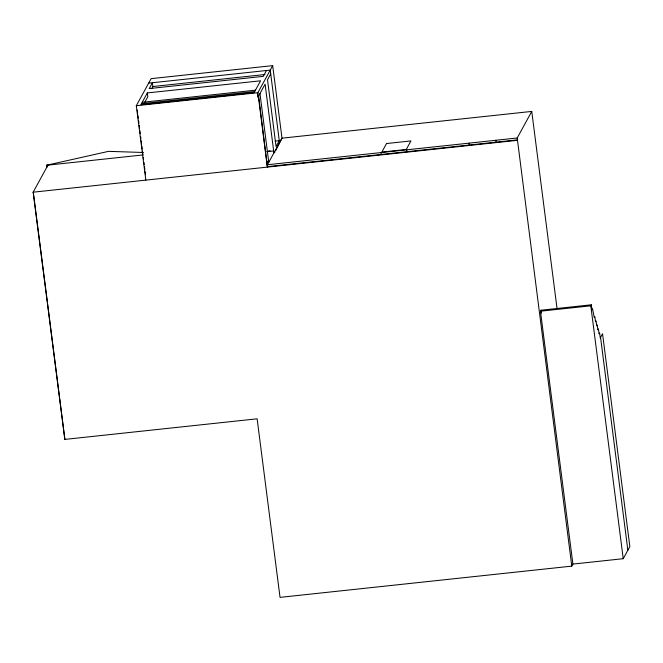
<?xml version="1.0" encoding="UTF-8"?>
<svg xmlns="http://www.w3.org/2000/svg" width="663" height="663" viewBox="0 0 663 663"><rect width="100%" height="100%" fill="white"/><g stroke="black" fill="none" stroke-linecap="round" stroke-linejoin="round"><path stroke-width="0.99" d="M145.843 180.129L136.296 105.724L257.857 92.704L267.404 167.109L258.645 95.953L265.101 84.168L273.918 152.913M275.725 150.592L281.99 138.169L272.684 65.629L151.123 78.648L136.296 105.724M572.898 564.08L623.237 558.694L629.85 546.61L602.543 333.729L600.247 337.923L599.601 332.901L599.062 333.895L598.416 328.873L597.869 329.867L597.222 324.845L596.675 325.848L596.037 320.826L595.507 321.787L594.86 316.765L594.33 317.734L592.54 308.842L591.993 309.836L591.346 304.814L541.008 310.209L540.461 311.204L572.898 564.08L571.779 566.127L280.035 597.371L257.128 418.809L64.858 439.403L33.15 192.195L47.976 165.12M147.335 92.936L140.887 104.721L254.144 92.588L260.592 80.803L147.335 92.936L147.824 96.732L144.559 102.699M151.96 88.262L152.913 86.522L264.902 74.529M266.476 70.518L263.269 76.369L149.216 88.585L152.424 82.734L152.863 86.613M64.858 439.403L47.62 303.77M272.684 65.629L257.352 93.64L257.874 97.362M270.711 73.908L267.504 79.775L276.065 146.548L279.28 140.68L275.195 141.12M267.214 162.725L268.523 160.322M267.404 167.109L267.678 166.604L517.447 139.852L517.206 137.987L531.759 111.417L281.99 138.169L267.446 164.739L517.206 137.987M571.779 566.127L517.447 139.852M623.237 558.694L590.799 305.817L591.346 304.814M148.669 83.132L270.231 70.112L279.529 142.653M142.205 102.317L255.462 90.185M141.443 103.693L254.7 91.56M143.249 154.91L46.476 165.278L46.7 167.068M268.208 151.031L270.197 150.816M266.567 151.703L273.662 150.94M33.15 192.195L517.173 140.357M540.461 311.204L590.799 305.817M143.299 152.482L108.558 151.346L46.476 165.278L46.833 167.316M267.131 162.899L267.661 166.637M600.554 337.359L627.861 550.249M531.759 111.417L556.995 308.171M541.008 310.209L541.398 313.226M495.849 140.274L496.09 142.139M468.99 143.15L469.23 145.015M406.734 149.821L406.974 151.678M381.001 152.573L381.242 154.438M274.714 151.454L274.83 152.366M259.962 93.549L268.78 162.294M137.216 110L137.614 113.083M137.871 115.138L138.269 118.221M138.534 120.276L138.932 123.351M139.189 125.406L139.586 128.489M139.852 130.545L140.249 133.628M140.639 136.711L140.904 138.766M141.169 140.821L141.567 143.904M141.824 145.959L142.222 149.042M142.487 151.089L142.885 154.172M143.274 157.255L143.539 159.311M143.937 162.394L144.202 164.449M144.459 166.504L144.857 169.587M145.122 171.642L145.52 174.725M33.274 191.972L47.355 301.723M386.521 143.539L381.838 152.092L406.253 149.482L410.936 140.921L386.521 143.539"/></g></svg>
